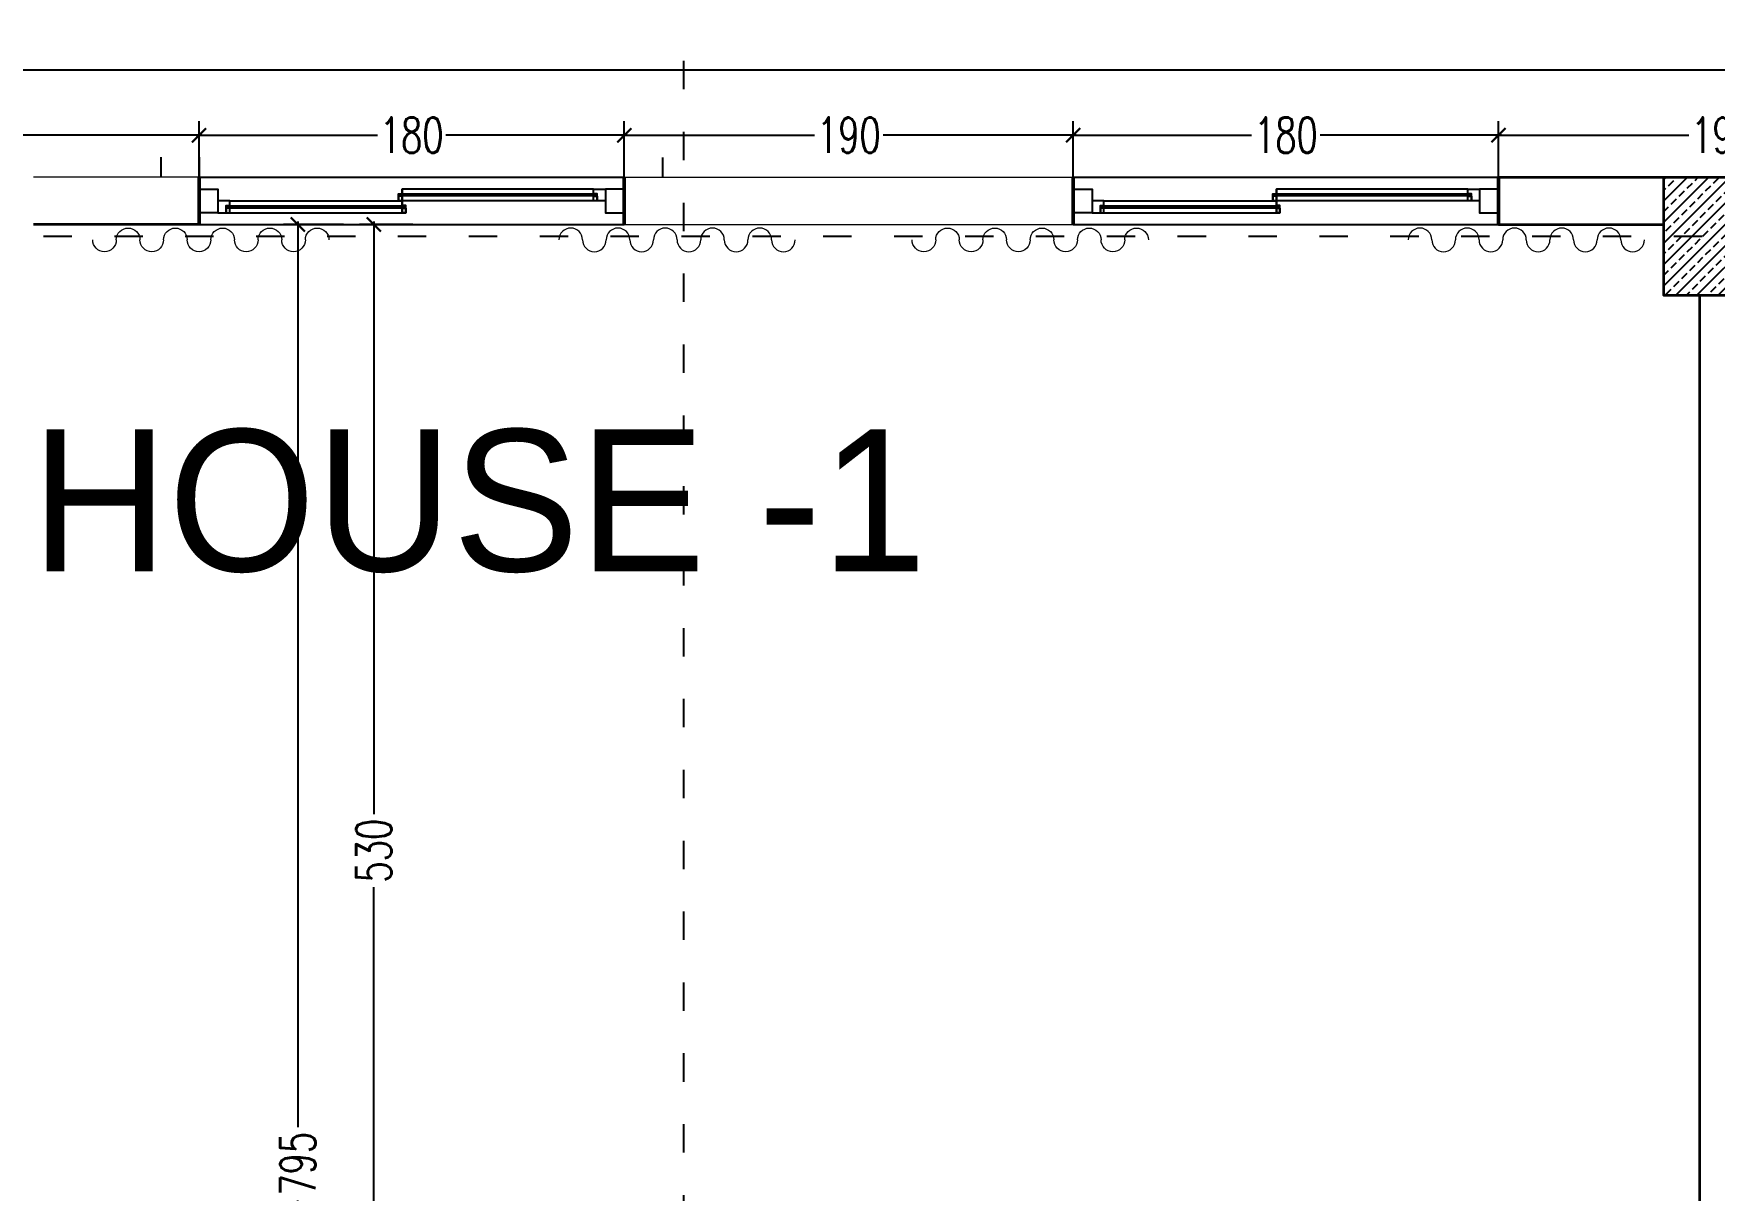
# Model space of a CAD drawing. Header units: centimetres. Extents: x -3207095 to 15275363, y -32656 to 4798027.
# Drawn here: x 677935 to 678646, y 4471986 to 4472476 of the extents above; entities that cross this region are included whole.
import ezdxf

# ---------------------------------------------------------------- set-up
doc = ezdxf.new("R2010")
doc.units = ezdxf.units.CM
doc.linetypes.add('ACAD_ISO03W100', pattern=[30, 12, -18])
doc.linetypes.add('DUZ', pattern=[500, 500])
doc.layers.get('0').update_dxf_attribs({"color": 1, "linetype": 'DUZ'})
for name, color, linetype in [('AGAC', 116, 'Continuous'), ('DIM', 1, 'DUZ'), ('KOLTAR_F', 145, 'Continuous'), ('PEN', 161, 'Continuous'), ('söve', 26, 'DUZ')]:
    doc.layers.add(name, color=color, linetype=linetype)
for name, color, linetype, lineweight in [('cam', 143, 'Continuous', 20), ('DUV', 220, 'Continuous', 50), ('DUVAR', 7, 'Continuous', 35), ('FE_PERDE', 205, 'Continuous', 15), ('gor25', 142, 'Continuous', 25), ('iç duvar', 7, 'Continuous', 50), ('KOLON_F', 3, 'Continuous', 35)]:
    doc.layers.add(name, color=color, linetype=linetype, lineweight=lineweight)
doc.styles.add('DIM', font='ROMANSTW.SHX', dxfattribs={"width": 0.7})
doc.dimstyles.new('1_100', dxfattribs={"dimtxt": 15, "dimasz": 6, "dimexe": 6, "dimexo": 0, "dimgap": 2, "dimtad": 0, "dimdec": 1, "dimzin": 11, "dimdsep": 46, "dimtxsty": 'DIM', "dimblk": 'ARCHTICK', "dimcen": 3, "dimdle": 1.25, "dimclrt": 2, "dimadec": 0, "dimazin": 0, "dimtfac": 1.25, "dimtdec": 1, "dimtix": 1, "dimtofl": 0, "dimtmove": 1, "dimatfit": 3, "dimldrblk": 'ARCHTICK', "dimfxl": 20, "dimfxlon": 1, "dimtolj": 1, "dimtzin": 0, "dimarcsym": 0})

# ---------------------------------------------------------------- blocks, each defined once
blk = doc.blocks.new('GEN_BLOCK00601')
at = {"linetype": 'Continuous', "ltscale": 50}
for centre, start, end in [((50, 50), 0, 180), ((250, 50), 0, 180), ((450, 50), 0, 180), ((650, 50), 0, 180), ((850, 50), 0, 180), ((150, 50), 180, 0), ((350, 50), 180, 0), ((550, 50), 180, 0), ((750, 50), 180, 0), ((950, 50), 180, 0)]:
    blk.add_arc(centre, 50, start, end, dxfattribs=at)
for tag in ['Sfb', 'FLOOR']:
    blk.add_attdef(tag, (0, 0), '', height=1)
blk = doc.blocks.new('_ArchTick')
at = {"color": 0, "linetype": 'ByBlock', "const_width": 0.15}
blk.add_lwpolyline([(-0.5, -0.5), (0.5, 0.5)], dxfattribs=at)
blk = doc.blocks.new('*D241')
at = {"layer": 'Defpoints', "color": 0, "linetype": 'Continuous', "lineweight": 5, "transparency": 16777216}
for p in [(678005.06, 4472432.97), (677815.06, 4472415.15), (678005.06, 4472415.15)]:
    blk.add_point(p, dxfattribs=at)
at = {"layer": 'DIM', "color": 0, "linetype": 'Continuous', "lineweight": -2, "transparency": 16777216}
for p, q in [((677815.06, 4472415.15), (677815.06, 4472438.97)), ((678005.06, 4472415.15), (678005.06, 4472438.97)), ((677813.81, 4472432.97), (677895.56, 4472432.97)), ((678006.31, 4472432.97), (677924.56, 4472432.97))]:
    blk.add_line(p, q, dxfattribs=at)
at = {"layer": 'DIM', "color": 0, "linetype": 'Continuous', "lineweight": -2, "transparency": 16777216, "xscale": 6, "yscale": 6, "zscale": 6, "rotation": 180}
blk.add_blockref('_ArchTick', (677815.06, 4472432.97), dxfattribs=at)
at = {"layer": 'DIM', "color": 0, "linetype": 'Continuous', "lineweight": -2, "transparency": 16777216, "xscale": 6, "yscale": 6, "zscale": 6}
blk.add_blockref('_ArchTick', (678005.06, 4472432.97), dxfattribs=at)
at = {"layer": 'DIM', "color": 2, "linetype": 'Continuous', "lineweight": 5, "transparency": 16777216, "insert": (677910.06, 4472432.97), "char_height": 15, "attachment_point": 5, "style": 'DIM'}
blk.add_mtext('\\A1;190', dxfattribs=at)
blk = doc.blocks.new('*D242')
at = {"layer": 'Defpoints', "color": 0, "linetype": 'Continuous', "lineweight": 5, "transparency": 16777216}
for p in [(678185.06, 4472432.97), (678005.06, 4472415.15), (678185.06, 0)]:
    blk.add_point(p, dxfattribs=at)
at = {"layer": 'DIM', "color": 0, "linetype": 'Continuous', "lineweight": -2, "transparency": 16777216}
for p, q in [((678005.06, 4472415.15), (678005.06, 4472438.97)), ((678185.06, 4472412.97), (678185.06, 4472438.97)), ((678003.81, 4472432.97), (678080.56, 4472432.97)), ((678186.31, 4472432.97), (678109.56, 4472432.97))]:
    blk.add_line(p, q, dxfattribs=at)
at = {"layer": 'DIM', "color": 0, "linetype": 'Continuous', "lineweight": -2, "transparency": 16777216, "xscale": 6, "yscale": 6, "zscale": 6, "rotation": 180}
blk.add_blockref('_ArchTick', (678005.06, 4472432.97), dxfattribs=at)
at = {"layer": 'DIM', "color": 0, "linetype": 'Continuous', "lineweight": -2, "transparency": 16777216, "xscale": 6, "yscale": 6, "zscale": 6}
blk.add_blockref('_ArchTick', (678185.06, 4472432.97), dxfattribs=at)
at = {"layer": 'DIM', "color": 2, "linetype": 'Continuous', "lineweight": 5, "transparency": 16777216, "insert": (678095.06, 4472432.97), "char_height": 15, "attachment_point": 5, "style": 'DIM'}
blk.add_mtext('\\A1;180', dxfattribs=at)
blk = doc.blocks.new('*D243')
at = {"layer": 'Defpoints', "color": 0, "linetype": 'Continuous', "lineweight": 5, "transparency": 16777216}
for p in [(678375.06, 4472432.97), (678185.06, 4472415.15), (678375.06, 4472415.15)]:
    blk.add_point(p, dxfattribs=at)
at = {"layer": 'DIM', "color": 0, "linetype": 'Continuous', "lineweight": -2, "transparency": 16777216}
for p, q in [((678185.06, 4472415.15), (678185.06, 4472438.97)), ((678375.06, 4472415.15), (678375.06, 4472438.97)), ((678183.81, 4472432.97), (678265.56, 4472432.97)), ((678376.31, 4472432.97), (678294.56, 4472432.97))]:
    blk.add_line(p, q, dxfattribs=at)
at = {"layer": 'DIM', "color": 0, "linetype": 'Continuous', "lineweight": -2, "transparency": 16777216, "xscale": 6, "yscale": 6, "zscale": 6, "rotation": 180}
blk.add_blockref('_ArchTick', (678185.06, 4472432.97), dxfattribs=at)
at = {"layer": 'DIM', "color": 0, "linetype": 'Continuous', "lineweight": -2, "transparency": 16777216, "xscale": 6, "yscale": 6, "zscale": 6}
blk.add_blockref('_ArchTick', (678375.06, 4472432.97), dxfattribs=at)
at = {"layer": 'DIM', "color": 2, "linetype": 'Continuous', "lineweight": 5, "transparency": 16777216, "insert": (678280.06, 4472432.97), "char_height": 15, "attachment_point": 5, "style": 'DIM'}
blk.add_mtext('\\A1;190', dxfattribs=at)
blk = doc.blocks.new('*D244')
at = {"layer": 'Defpoints', "color": 0, "linetype": 'Continuous', "lineweight": 5, "transparency": 16777216}
for p in [(678555.06, 4472432.97), (678375.06, 4472415.15), (678555.06, 4472415.15)]:
    blk.add_point(p, dxfattribs=at)
at = {"layer": 'DIM', "color": 0, "linetype": 'Continuous', "lineweight": -2, "transparency": 16777216}
for p, q in [((678375.06, 4472415.15), (678375.06, 4472438.97)), ((678555.06, 4472415.15), (678555.06, 4472438.97)), ((678373.81, 4472432.97), (678450.56, 4472432.97)), ((678556.31, 4472432.97), (678479.56, 4472432.97))]:
    blk.add_line(p, q, dxfattribs=at)
at = {"layer": 'DIM', "color": 0, "linetype": 'Continuous', "lineweight": -2, "transparency": 16777216, "xscale": 6, "yscale": 6, "zscale": 6, "rotation": 180}
blk.add_blockref('_ArchTick', (678375.06, 4472432.97), dxfattribs=at)
at = {"layer": 'DIM', "color": 0, "linetype": 'Continuous', "lineweight": -2, "transparency": 16777216, "xscale": 6, "yscale": 6, "zscale": 6}
blk.add_blockref('_ArchTick', (678555.06, 4472432.97), dxfattribs=at)
at = {"layer": 'DIM', "color": 2, "linetype": 'Continuous', "lineweight": 5, "transparency": 16777216, "insert": (678465.06, 4472432.97), "char_height": 15, "attachment_point": 5, "style": 'DIM'}
blk.add_mtext('\\A1;180', dxfattribs=at)
blk = doc.blocks.new('*D245')
at = {"layer": 'Defpoints', "color": 0, "linetype": 'Continuous', "lineweight": 5, "transparency": 16777216}
for p in [(678745.06, 4472432.97), (678555.06, 4472415.15), (678745.06, 4472415.15)]:
    blk.add_point(p, dxfattribs=at)
at = {"layer": 'DIM', "color": 0, "linetype": 'Continuous', "lineweight": -2, "transparency": 16777216}
for p, q in [((678555.06, 4472415.15), (678555.06, 4472438.97)), ((678745.06, 4472415.15), (678745.06, 4472438.97)), ((678553.81, 4472432.97), (678635.56, 4472432.97)), ((678746.31, 4472432.97), (678664.56, 4472432.97))]:
    blk.add_line(p, q, dxfattribs=at)
at = {"layer": 'DIM', "color": 0, "linetype": 'Continuous', "lineweight": -2, "transparency": 16777216, "xscale": 6, "yscale": 6, "zscale": 6, "rotation": 180}
blk.add_blockref('_ArchTick', (678555.06, 4472432.97), dxfattribs=at)
at = {"layer": 'DIM', "color": 0, "linetype": 'Continuous', "lineweight": -2, "transparency": 16777216, "xscale": 6, "yscale": 6, "zscale": 6}
blk.add_blockref('_ArchTick', (678745.06, 4472432.97), dxfattribs=at)
at = {"layer": 'DIM', "color": 2, "linetype": 'Continuous', "lineweight": 5, "transparency": 16777216, "insert": (678650.06, 4472432.97), "char_height": 15, "attachment_point": 5, "style": 'DIM'}
blk.add_mtext('\\A1;190', dxfattribs=at)
blk = doc.blocks.new('*D334')
at = {"layer": 'Defpoints', "color": 0, "linetype": 'Continuous', "lineweight": 5, "transparency": 16777216}
for p in [(677145.06, 4472460.57), (677145.06, 4472438.97), (680895.06, 4472438.97)]:
    blk.add_point(p, dxfattribs=at)
at = {"layer": 'DIM', "color": 0, "linetype": 'Continuous', "lineweight": -2, "transparency": 16777216}
for p, q in [((677145.06, 4472440.57), (677145.06, 4472466.57)), ((680895.06, 4472440.57), (680895.06, 4472466.57)), ((677143.81, 4472460.57), (678999.56, 4472460.57)), ((680896.31, 4472460.57), (679040.56, 4472460.57))]:
    blk.add_line(p, q, dxfattribs=at)
at = {"layer": 'DIM', "color": 0, "linetype": 'Continuous', "lineweight": -2, "transparency": 16777216, "xscale": 6, "yscale": 6, "zscale": 6, "rotation": 180}
blk.add_blockref('_ArchTick', (677145.06, 4472460.57), dxfattribs=at)
at = {"layer": 'DIM', "color": 0, "linetype": 'Continuous', "lineweight": -2, "transparency": 16777216, "xscale": 6, "yscale": 6, "zscale": 6}
blk.add_blockref('_ArchTick', (680895.06, 4472460.57), dxfattribs=at)
at = {"layer": 'DIM', "color": 2, "linetype": 'Continuous', "lineweight": 5, "transparency": 16777216, "insert": (679020.06, 4472460.57), "char_height": 15, "attachment_point": 5, "style": 'DIM'}
blk.add_mtext('\\A1;3750', dxfattribs=at)
blk = doc.blocks.new('*D368')
at = {"layer": 'Defpoints', "color": 0, "linetype": 'Continuous', "lineweight": 5, "transparency": 16777216}
for p in [(678079.02, 4472395.15), (678095.55, 4472395.15), (678095.55, 4471865.15)]:
    blk.add_point(p, dxfattribs=at)
at = {"layer": 'DIM', "color": 0, "linetype": 'Continuous', "lineweight": -2, "transparency": 16777216}
for p, q in [((678095.55, 4472395.15), (678073.02, 4472395.15)), ((678079.02, 4472396.4), (678079.02, 4472145.65)), ((678079.02, 4471863.9), (678079.02, 4472114.65)), ((678095.55, 4471865.15), (678073.02, 4471865.15))]:
    blk.add_line(p, q, dxfattribs=at)
at = {"layer": 'DIM', "color": 0, "linetype": 'Continuous', "lineweight": -2, "transparency": 16777216, "xscale": 6, "yscale": 6, "zscale": 6}
for p, rotation in [((678079.02, 4472395.15), 90), ((678079.02, 4471865.15), 270)]:
    blk.add_blockref('_ArchTick', p, dxfattribs=dict(at, rotation=rotation))
at = {"layer": 'DIM', "color": 2, "linetype": 'Continuous', "lineweight": 5, "transparency": 16777216, "insert": (678079.02, 4472130.15), "char_height": 15, "attachment_point": 5, "rotation": 90, "style": 'DIM'}
blk.add_mtext('\\A1;530', dxfattribs=at)
blk = doc.blocks.new('*D372')
at = {"layer": 'Defpoints', "color": 0, "linetype": 'Continuous', "lineweight": 5, "transparency": 16777216}
for p in [(678046.85, 4472395.15), (678066.23, 4472395.15), (678054.94, 4471600.15)]:
    blk.add_point(p, dxfattribs=at)
at = {"layer": 'DIM', "color": 0, "linetype": 'Continuous', "lineweight": -2, "transparency": 16777216}
for p, q in [((678066.23, 4472395.15), (678040.85, 4472395.15)), ((678046.85, 4472396.4), (678046.85, 4472013.15)), ((678046.85, 4471598.9), (678046.85, 4471982.15)), ((678054.94, 4471600.15), (678040.85, 4471600.15))]:
    blk.add_line(p, q, dxfattribs=at)
at = {"layer": 'DIM', "color": 0, "linetype": 'Continuous', "lineweight": -2, "transparency": 16777216, "xscale": 6, "yscale": 6, "zscale": 6}
for p, rotation in [((678046.85, 4472395.15), 90), ((678046.85, 4471600.15), 270)]:
    blk.add_blockref('_ArchTick', p, dxfattribs=dict(at, rotation=rotation))
at = {"layer": 'DIM', "color": 2, "linetype": 'Continuous', "lineweight": 5, "transparency": 16777216, "insert": (678046.85, 4471997.65), "char_height": 15, "attachment_point": 5, "rotation": 90, "style": 'DIM'}
blk.add_mtext('\\A1;795', dxfattribs=at)

msp = doc.modelspace()

# ---------------------------------------------------------------- hatches: boundary and pattern name
at = {"layer": 'KOLTAR_F'}
h = msp.add_hatch(dxfattribs=at)
h.set_pattern_fill('ANSI33', color=256, style=0)
h.set_pattern_definition([(45, (18041.583, -31997.3164), (-4.4901280605, 4.4901280605), []), (45, (18046.0734, -31997.3164), (-4.4901280605, 4.4901280605), [3.175, -1.5875])])
h.paths.add_polyline_path([(678625.06, 4472415.15), (678675.06, 4472415.15), (678675.06, 4472365.15), (678625.06, 4472365.15)])

# ---------------------------------------------------------------- linework, layer by layer
at = {"color": 232, "linetype": 'ACAD_ISO03W100'}
for p, q in [((678210.06, 4472584.38), (678210.06, 4469325.53)), ((681101.25, 4472390.15), (676992.69, 4472390.15))]:
    msp.add_line(p, q, dxfattribs=at)
at = {"layer": 'AGAC'}
for p, q in [((678005.06, 4472415.15), (678185.06, 4472415.15)), ((678375.06, 4472415.15), (678555.06, 4472415.15)), ((678005.06, 4472395.15), (678185.06, 4472395.15)), ((678375.06, 4472395.15), (678555.06, 4472395.15))]:
    msp.add_line(p, q, dxfattribs=at)
at = {"layer": 'cam'}
for p, q in [((678173.56, 4472408.15), (678089.56, 4472408.15)), ((678173.56, 4472407.65), (678089.56, 4472407.65)), ((678173.56, 4472407.15), (678089.56, 4472407.15)), ((678543.56, 4472408.15), (678459.56, 4472408.15)), ((678543.56, 4472407.65), (678459.56, 4472407.65)), ((678543.56, 4472407.15), (678459.56, 4472407.15)), ((678016.56, 4472403.15), (678092.56, 4472403.15)), ((678016.56, 4472402.65), (678092.56, 4472402.65)), ((678016.56, 4472402.15), (678092.56, 4472402.15)), ((678386.56, 4472403.15), (678462.56, 4472403.15)), ((678386.56, 4472402.65), (678462.56, 4472402.65)), ((678386.56, 4472402.15), (678462.56, 4472402.15))]:
    msp.add_line(p, q, dxfattribs=at)
at = {"layer": 'DUV'}
for p, q in [((678005.06, 4472395.15), (678005.06, 4472415.15)), ((678185.06, 4472395.15), (678185.06, 4472415.15)), ((678375.06, 4472395.15), (678375.06, 4472415.15)), ((678375.06, 4472395.15), (678375.06, 4472415.15)), ((678375.06, 4472395.15), (678375.06, 4472415.15)), ((678555.06, 4472395.15), (678555.06, 4472415.15)), ((678555.06, 4472395.15), (678555.06, 4472415.15)), ((678555.06, 4472395.15), (678555.06, 4472415.15)), ((678555.06, 4472395.15), (678555.06, 4472415.15)), ((678555.06, 4472395.15), (678555.06, 4472415.15)), ((678555.06, 4472395.15), (678555.06, 4472415.15))]:
    msp.add_line(p, q, dxfattribs=at)
at = {"layer": 'DUVAR'}
for p, q in [((678005.06, 4472395.15), (678005.06, 4472415.15)), ((678185.06, 4472395.15), (678185.06, 4472415.15)), ((678375.06, 4472395.15), (678375.06, 4472415.15)), ((678555.06, 4472395.15), (678555.06, 4472415.15)), ((678555.06, 4472415.15), (678625.06, 4472415.15)), ((678555.06, 4472395.15), (678555.06, 4472415.15)), ((678005.06, 4472395.15), (677935.06, 4472395.15)), ((678555.06, 4472395.15), (678625.06, 4472395.15)), ((678640.06, 4472365.15), (678640.06, 4471895.15))]:
    msp.add_line(p, q, dxfattribs=at)
at = {"layer": 'gor25'}
for p, q in [((678172.06, 4472410.15), (678091.06, 4472410.15)), ((678542.06, 4472410.15), (678461.06, 4472410.15)), ((678018.06, 4472405.15), (678091.06, 4472405.15)), ((678018.06, 4472400.15), (678091.06, 4472400.15)), ((678172.06, 4472405.15), (678091.06, 4472405.15)), ((678388.06, 4472405.15), (678461.06, 4472405.15)), ((678388.06, 4472400.15), (678461.06, 4472400.15)), ((678542.06, 4472405.15), (678461.06, 4472405.15))]:
    msp.add_line(p, q, dxfattribs=at)
at = {"layer": 'iç duvar', "color": 7, "lineweight": 18}
for p, q in [((678005.06, 4472415.15), (677935.06, 4472415.15)), ((678185.06, 4472415.15), (678375.06, 4472415.15)), ((678185.06, 4472395.15), (678375.06, 4472395.15))]:
    msp.add_line(p, q, dxfattribs=at)
at = {"layer": 'KOLON_F'}
msp.add_lwpolyline([(678625.06, 4472415.15), (678675.06, 4472415.15), (678675.06, 4472365.15), (678625.06, 4472365.15)], close=True, dxfattribs=at)
at = {"layer": 'PEN'}
for points in [[(678013.06, 4472410.15), (678013.06, 4472410.15), (678013.06, 4472400.15), (678005.06, 4472400.15), (678005.06, 4472400.15), (678005.06, 4472410.15), (678005.06, 4472410.15), (678005.06, 4472410.15), (678013.06, 4472410.15)], [(678091.06, 4472410.15), (678091.06, 4472410.15), (678091.06, 4472405.15), (678089.56, 4472405.15), (678089.56, 4472407.15), (678089.56, 4472408.15), (678091.06, 4472408.15), (678091.06, 4472410.15), (678091.06, 4472410.15)], [(678089.56, 4472405.15), (678091.06, 4472405.15), (678091.06, 4472407.15), (678089.56, 4472407.15)], [(678177.06, 4472410.15), (678177.06, 4472410.15), (678177.06, 4472405.15), (678173.56, 4472405.15), (678173.56, 4472407.15), (678173.56, 4472408.15), (678172.06, 4472408.15), (678172.06, 4472410.15), (678177.06, 4472410.15)], [(678173.56, 4472405.15), (678172.06, 4472405.15), (678172.06, 4472407.15), (678173.56, 4472407.15)], [(678177.06, 4472410.15), (678177.06, 4472410.15), (678177.06, 4472400.15), (678185.06, 4472400.15), (678185.06, 4472400.15), (678185.06, 4472410.15), (678185.06, 4472410.15), (678185.06, 4472410.15), (678177.06, 4472410.15)], [(678383.06, 4472410.15), (678383.06, 4472410.15), (678383.06, 4472400.15), (678375.06, 4472400.15), (678375.06, 4472400.15), (678375.06, 4472410.15), (678375.06, 4472410.15), (678375.06, 4472410.15), (678383.06, 4472410.15)], [(678461.06, 4472410.15), (678461.06, 4472410.15), (678461.06, 4472405.15), (678459.56, 4472405.15), (678459.56, 4472407.15), (678459.56, 4472408.15), (678461.06, 4472408.15), (678461.06, 4472410.15), (678461.06, 4472410.15)], [(678459.56, 4472405.15), (678461.06, 4472405.15), (678461.06, 4472407.15), (678459.56, 4472407.15)], [(678547.06, 4472410.15), (678547.06, 4472410.15), (678547.06, 4472405.15), (678543.56, 4472405.15), (678543.56, 4472407.15), (678543.56, 4472408.15), (678542.06, 4472408.15), (678542.06, 4472410.15), (678547.06, 4472410.15)], [(678543.56, 4472405.15), (678542.06, 4472405.15), (678542.06, 4472407.15), (678543.56, 4472407.15)], [(678547.06, 4472410.15), (678547.06, 4472410.15), (678547.06, 4472400.15), (678555.06, 4472400.15), (678555.06, 4472400.15), (678555.06, 4472410.15), (678555.06, 4472410.15), (678555.06, 4472410.15), (678547.06, 4472410.15)], [(678547.06, 4472410.15), (678547.06, 4472410.15), (678547.06, 4472400.15), (678555.06, 4472400.15), (678555.06, 4472400.15), (678555.06, 4472410.15), (678555.06, 4472410.15), (678555.06, 4472410.15), (678547.06, 4472410.15)], [(678013.06, 4472405.15), (678013.06, 4472405.15), (678013.06, 4472400.15), (678016.56, 4472400.15), (678016.56, 4472402.15), (678016.56, 4472403.15), (678018.06, 4472403.15), (678018.06, 4472405.15), (678013.06, 4472405.15)], [(678016.56, 4472400.15), (678018.06, 4472400.15), (678018.06, 4472402.15), (678016.56, 4472402.15)], [(678091.06, 4472405.15), (678091.06, 4472405.15), (678091.06, 4472400.15), (678092.56, 4472400.15), (678092.56, 4472402.15), (678092.56, 4472403.15), (678091.06, 4472403.15), (678091.06, 4472405.15), (678091.06, 4472405.15)], [(678092.56, 4472400.15), (678091.06, 4472400.15), (678091.06, 4472402.15), (678092.56, 4472402.15)], [(678383.06, 4472405.15), (678383.06, 4472405.15), (678383.06, 4472400.15), (678386.56, 4472400.15), (678386.56, 4472402.15), (678386.56, 4472403.15), (678388.06, 4472403.15), (678388.06, 4472405.15), (678383.06, 4472405.15)], [(678386.56, 4472400.15), (678388.06, 4472400.15), (678388.06, 4472402.15), (678386.56, 4472402.15)], [(678461.06, 4472405.15), (678461.06, 4472405.15), (678461.06, 4472400.15), (678462.56, 4472400.15), (678462.56, 4472402.15), (678462.56, 4472403.15), (678461.06, 4472403.15), (678461.06, 4472405.15), (678461.06, 4472405.15)], [(678462.56, 4472400.15), (678461.06, 4472400.15), (678461.06, 4472402.15), (678462.56, 4472402.15)]]:
    msp.add_lwpolyline(points, close=True, dxfattribs=at)
at = {"layer": 'söve'}
for p, q in [((677988.93, 4472423.73), (677988.93, 4472415.15)), ((678005.06, 4472423.73), (678005.06, 4472415.15)), ((678201.19, 4472423.52), (678201.19, 4472415.15))]:
    msp.add_line(p, q, dxfattribs=at)

# ---------------------------------------------------------------- block references
at = {"layer": 'FE_PERDE', "yscale": 0.10000020265579, "zscale": 0.10000020265579, "rotation": 180}
for p, xscale in [((677960.06, 4472393.65), -0.10000020265579), ((678616.8, 4472393.65), 0.10000020265579)]:
    msp.add_blockref('GEN_BLOCK00601', p, dxfattribs=dict(at, xscale=xscale))
at = {"layer": 'FE_PERDE', "extrusion": (0, 0, -1), "yscale": 0.10000020265579, "zscale": -0.10000020265579, "rotation": 180}
for p, xscale in [((-678257.39, 4472393.65), -0.10000020265579), ((-678306.84, 4472393.65), 0.10000020265579)]:
    msp.add_blockref('GEN_BLOCK00601', p, dxfattribs=dict(at, xscale=xscale))

# ---------------------------------------------------------------- texts
at = {"insert": (677568.47, 4472308.43), "char_height": 60, "attachment_point": 1}
msp.add_mtext_dynamic_manual_height_columns('{\\fCentury Gothic|b0|i0|c162|p34;\\C7;PRAVITY HOUSE -1}', width=710.4957, gutter_width=12.5, heights=[0], dxfattribs=at)

# ---------------------------------------------------------------- dimensions: what is measured, and where the dimension line sits
at = {"layer": 'DIM', "linetype": 'Continuous', "lineweight": 5}
for base, p1, p2, picture, middle in [((677145.06, 4472460.57), (680895.06, 4472438.97), (677145.06, 4472438.97), '*D334', (679020.06, 4472460.57)), ((678005.06, 4472432.97), (677815.06, 4472415.15), (678005.06, 4472415.15), '*D241', (677910.06, 4472432.97)), ((678185.06, 4472432.97), (678005.06, 4472415.15), (678185.06, 0), '*D242', (678095.06, 4472432.97)), ((678375.06, 4472432.97), (678185.06, 4472415.15), (678375.06, 4472415.15), '*D243', (678280.06, 4472432.97)), ((678555.06, 4472432.97), (678375.06, 4472415.15), (678555.06, 4472415.15), '*D244', (678465.06, 4472432.97)), ((678745.06, 4472432.97), (678555.06, 4472415.15), (678745.06, 4472415.15), '*D245', (678650.06, 4472432.97))]:
    dim = msp.add_linear_dim(base=base, p1=p1, p2=p2, dimstyle='1_100', dxfattribs=at)
    dim.commit()
    dim.dimension.update_dxf_attribs({"geometry": picture, "text_midpoint": middle})
for base, p1, p2, picture, middle in [((678046.85, 4472395.15), (678054.94, 4471600.15), (678066.23, 4472395.15), '*D372', (678046.85, 4471997.65)), ((678079.02, 4472395.15), (678095.55, 4471865.15), (678095.55, 4472395.15), '*D368', (678079.02, 4472130.15))]:
    dim = msp.add_linear_dim(base=base, p1=p1, p2=p2, angle=90, dimstyle='1_100', dxfattribs=at)
    dim.commit()
    dim.dimension.update_dxf_attribs({"geometry": picture, "text_midpoint": middle})

doc.saveas('drawing.dxf')
